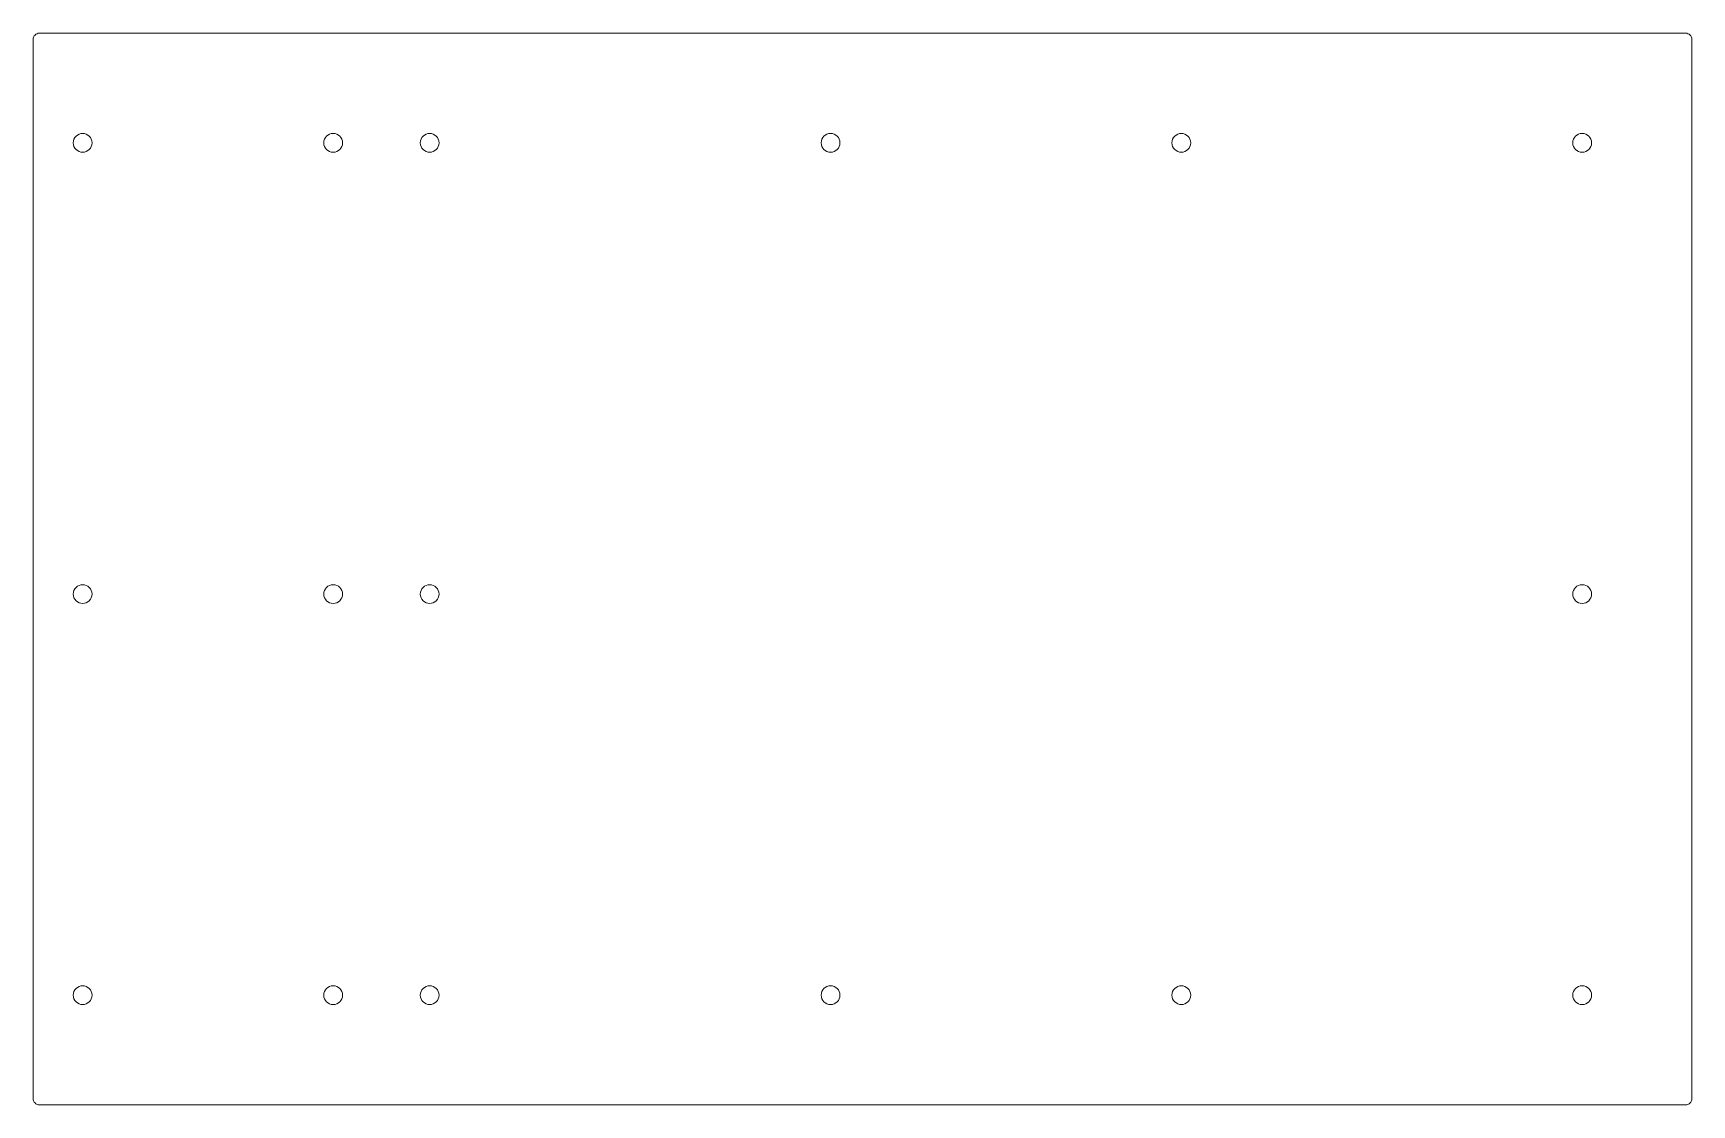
# Model space of a CAD drawing. Header units: inches. Extents: x -16.7 to 16.4, y -10.8 to 10.5.
import ezdxf

# ---------------------------------------------------------------- set-up
doc = ezdxf.new("R2010")
doc.units = ezdxf.units.IN
doc.header["$MEASUREMENT"] = 0
doc.layers.add('Layer 1', color=7, linetype='Continuous')

msp = doc.modelspace()

# ---------------------------------------------------------------- linework, layer by layer
at = {"layer": 'Layer 1', "lineweight": 15}
for points, knots in [([(-16.533, 10.545), (-16.566, 10.545), (-16.598, 10.532), (-16.621, 10.508), (-16.621, 10.508), (-16.645, 10.485), (-16.658, 10.453), (-16.658, 10.42)], [0, 0, 0, 0, 0.333333, 0.333333, 0.333333, 0.333333, 1, 1, 1, 1]), ([(16.442, 10.42), (16.442, 10.453), (16.429, 10.485), (16.406, 10.508), (16.406, 10.508), (16.382, 10.532), (16.35, 10.545), (16.317, 10.545)], [0, 0, 0, 0, 0.333333, 0.333333, 0.333333, 0.333333, 1, 1, 1, 1]), ([(-15.483, 8.358), (-15.483, 8.461), (-15.567, 8.545), (-15.67, 8.545), (-15.67, 8.545), (-15.774, 8.545), (-15.858, 8.461), (-15.858, 8.358), (-15.858, 8.358), (-15.858, 8.254), (-15.774, 8.17), (-15.67, 8.17), (-15.67, 8.17), (-15.567, 8.17), (-15.483, 8.254), (-15.483, 8.358)], [0, 0, 0, 0, 0.2, 0.2, 0.2, 0.2, 0.4, 0.4, 0.4, 0.4, 0.6, 0.6, 0.6, 0.6, 1, 1, 1, 1]), ([(-10.483, 8.358), (-10.483, 8.461), (-10.567, 8.545), (-10.67, 8.545), (-10.67, 8.545), (-10.774, 8.545), (-10.858, 8.461), (-10.858, 8.358), (-10.858, 8.358), (-10.858, 8.254), (-10.774, 8.17), (-10.67, 8.17), (-10.67, 8.17), (-10.567, 8.17), (-10.483, 8.254), (-10.483, 8.358)], [0, 0, 0, 0, 0.2, 0.2, 0.2, 0.2, 0.4, 0.4, 0.4, 0.4, 0.6, 0.6, 0.6, 0.6, 1, 1, 1, 1]), ([(-8.558, 8.358), (-8.558, 8.461), (-8.642, 8.545), (-8.745, 8.545), (-8.745, 8.545), (-8.849, 8.545), (-8.933, 8.461), (-8.933, 8.358), (-8.933, 8.358), (-8.933, 8.254), (-8.849, 8.17), (-8.745, 8.17), (-8.745, 8.17), (-8.642, 8.17), (-8.558, 8.254), (-8.558, 8.358)], [0, 0, 0, 0, 0.2, 0.2, 0.2, 0.2, 0.4, 0.4, 0.4, 0.4, 0.6, 0.6, 0.6, 0.6, 1, 1, 1, 1]), ([(-0.558, 8.358), (-0.558, 8.461), (-0.642, 8.545), (-0.745, 8.545), (-0.745, 8.545), (-0.849, 8.545), (-0.933, 8.461), (-0.933, 8.358), (-0.933, 8.358), (-0.933, 8.254), (-0.849, 8.17), (-0.745, 8.17), (-0.745, 8.17), (-0.642, 8.17), (-0.558, 8.254), (-0.558, 8.358)], [0, 0, 0, 0, 0.2, 0.2, 0.2, 0.2, 0.4, 0.4, 0.4, 0.4, 0.6, 0.6, 0.6, 0.6, 1, 1, 1, 1]), ([(6.442, 8.358), (6.442, 8.461), (6.358, 8.545), (6.255, 8.545), (6.255, 8.545), (6.151, 8.545), (6.067, 8.461), (6.067, 8.358), (6.067, 8.358), (6.067, 8.254), (6.151, 8.17), (6.255, 8.17), (6.255, 8.17), (6.358, 8.17), (6.442, 8.254), (6.442, 8.358)], [0, 0, 0, 0, 0.2, 0.2, 0.2, 0.2, 0.4, 0.4, 0.4, 0.4, 0.6, 0.6, 0.6, 0.6, 1, 1, 1, 1]), ([(14.442, 8.358), (14.442, 8.461), (14.358, 8.545), (14.255, 8.545), (14.255, 8.545), (14.151, 8.545), (14.067, 8.461), (14.067, 8.358), (14.067, 8.358), (14.067, 8.254), (14.151, 8.17), (14.255, 8.17), (14.255, 8.17), (14.358, 8.17), (14.442, 8.254), (14.442, 8.358)], [0, 0, 0, 0, 0.2, 0.2, 0.2, 0.2, 0.4, 0.4, 0.4, 0.4, 0.6, 0.6, 0.6, 0.6, 1, 1, 1, 1]), ([(-15.483, -0.642), (-15.483, -0.539), (-15.567, -0.455), (-15.67, -0.455), (-15.67, -0.455), (-15.774, -0.455), (-15.858, -0.539), (-15.858, -0.642), (-15.858, -0.642), (-15.858, -0.746), (-15.774, -0.83), (-15.67, -0.83), (-15.67, -0.83), (-15.567, -0.83), (-15.483, -0.746), (-15.483, -0.642)], [0, 0, 0, 0, 0.2, 0.2, 0.2, 0.2, 0.4, 0.4, 0.4, 0.4, 0.6, 0.6, 0.6, 0.6, 1, 1, 1, 1]), ([(-10.483, -0.642), (-10.483, -0.539), (-10.567, -0.455), (-10.67, -0.455), (-10.67, -0.455), (-10.774, -0.455), (-10.858, -0.539), (-10.858, -0.642), (-10.858, -0.642), (-10.858, -0.746), (-10.774, -0.83), (-10.67, -0.83), (-10.67, -0.83), (-10.567, -0.83), (-10.483, -0.746), (-10.483, -0.642)], [0, 0, 0, 0, 0.2, 0.2, 0.2, 0.2, 0.4, 0.4, 0.4, 0.4, 0.6, 0.6, 0.6, 0.6, 1, 1, 1, 1]), ([(-8.558, -0.642), (-8.558, -0.539), (-8.642, -0.455), (-8.745, -0.455), (-8.745, -0.455), (-8.849, -0.455), (-8.933, -0.539), (-8.933, -0.642), (-8.933, -0.642), (-8.933, -0.746), (-8.849, -0.83), (-8.745, -0.83), (-8.745, -0.83), (-8.642, -0.83), (-8.558, -0.746), (-8.558, -0.642)], [0, 0, 0, 0, 0.2, 0.2, 0.2, 0.2, 0.4, 0.4, 0.4, 0.4, 0.6, 0.6, 0.6, 0.6, 1, 1, 1, 1]), ([(14.442, -0.642), (14.442, -0.539), (14.358, -0.455), (14.255, -0.455), (14.255, -0.455), (14.151, -0.455), (14.067, -0.539), (14.067, -0.642), (14.067, -0.642), (14.067, -0.746), (14.151, -0.83), (14.255, -0.83), (14.255, -0.83), (14.358, -0.83), (14.442, -0.746), (14.442, -0.642)], [0, 0, 0, 0, 0.2, 0.2, 0.2, 0.2, 0.4, 0.4, 0.4, 0.4, 0.6, 0.6, 0.6, 0.6, 1, 1, 1, 1]), ([(-15.483, -8.642), (-15.483, -8.539), (-15.567, -8.455), (-15.67, -8.455), (-15.67, -8.455), (-15.774, -8.455), (-15.858, -8.539), (-15.858, -8.642), (-15.858, -8.642), (-15.858, -8.746), (-15.774, -8.83), (-15.67, -8.83), (-15.67, -8.83), (-15.567, -8.83), (-15.483, -8.746), (-15.483, -8.642)], [0, 0, 0, 0, 0.2, 0.2, 0.2, 0.2, 0.4, 0.4, 0.4, 0.4, 0.6, 0.6, 0.6, 0.6, 1, 1, 1, 1]), ([(-10.483, -8.642), (-10.483, -8.539), (-10.567, -8.455), (-10.67, -8.455), (-10.67, -8.455), (-10.774, -8.455), (-10.858, -8.539), (-10.858, -8.642), (-10.858, -8.642), (-10.858, -8.746), (-10.774, -8.83), (-10.67, -8.83), (-10.67, -8.83), (-10.567, -8.83), (-10.483, -8.746), (-10.483, -8.642)], [0, 0, 0, 0, 0.2, 0.2, 0.2, 0.2, 0.4, 0.4, 0.4, 0.4, 0.6, 0.6, 0.6, 0.6, 1, 1, 1, 1]), ([(-8.558, -8.642), (-8.558, -8.539), (-8.642, -8.455), (-8.745, -8.455), (-8.745, -8.455), (-8.849, -8.455), (-8.933, -8.539), (-8.933, -8.642), (-8.933, -8.642), (-8.933, -8.746), (-8.849, -8.83), (-8.745, -8.83), (-8.745, -8.83), (-8.642, -8.83), (-8.558, -8.746), (-8.558, -8.642)], [0, 0, 0, 0, 0.2, 0.2, 0.2, 0.2, 0.4, 0.4, 0.4, 0.4, 0.6, 0.6, 0.6, 0.6, 1, 1, 1, 1]), ([(-0.558, -8.642), (-0.558, -8.539), (-0.642, -8.455), (-0.745, -8.455), (-0.745, -8.455), (-0.849, -8.455), (-0.933, -8.539), (-0.933, -8.642), (-0.933, -8.642), (-0.933, -8.746), (-0.849, -8.83), (-0.745, -8.83), (-0.745, -8.83), (-0.642, -8.83), (-0.558, -8.746), (-0.558, -8.642)], [0, 0, 0, 0, 0.2, 0.2, 0.2, 0.2, 0.4, 0.4, 0.4, 0.4, 0.6, 0.6, 0.6, 0.6, 1, 1, 1, 1]), ([(6.442, -8.642), (6.442, -8.539), (6.358, -8.455), (6.255, -8.455), (6.255, -8.455), (6.151, -8.455), (6.067, -8.539), (6.067, -8.642), (6.067, -8.642), (6.067, -8.746), (6.151, -8.83), (6.255, -8.83), (6.255, -8.83), (6.358, -8.83), (6.442, -8.746), (6.442, -8.642)], [0, 0, 0, 0, 0.2, 0.2, 0.2, 0.2, 0.4, 0.4, 0.4, 0.4, 0.6, 0.6, 0.6, 0.6, 1, 1, 1, 1]), ([(14.442, -8.642), (14.442, -8.539), (14.358, -8.455), (14.255, -8.455), (14.255, -8.455), (14.151, -8.455), (14.067, -8.539), (14.067, -8.642), (14.067, -8.642), (14.067, -8.746), (14.151, -8.83), (14.255, -8.83), (14.255, -8.83), (14.358, -8.83), (14.442, -8.746), (14.442, -8.642)], [0, 0, 0, 0, 0.2, 0.2, 0.2, 0.2, 0.4, 0.4, 0.4, 0.4, 0.6, 0.6, 0.6, 0.6, 1, 1, 1, 1]), ([(-16.658, -10.705), (-16.658, -10.738), (-16.645, -10.77), (-16.621, -10.793), (-16.621, -10.793), (-16.598, -10.817), (-16.566, -10.83), (-16.533, -10.83)], [0, 0, 0, 0, 0.333333, 0.333333, 0.333333, 0.333333, 1, 1, 1, 1]), ([(16.317, -10.83), (16.35, -10.83), (16.382, -10.817), (16.406, -10.793), (16.406, -10.793), (16.429, -10.77), (16.442, -10.738), (16.442, -10.705)], [0, 0, 0, 0, 0.333333, 0.333333, 0.333333, 0.333333, 1, 1, 1, 1])]:
    msp.add_open_spline(points, degree=3, knots=knots, dxfattribs=at)
for points in [[(-16.658, 10.42), (-16.658, 10.42), (-16.658, -10.705), (-16.658, -10.705)], [(16.317, 10.545), (16.317, 10.545), (-16.533, 10.545), (-16.533, 10.545)], [(16.442, -10.705), (16.442, -10.705), (16.442, 10.42), (16.442, 10.42)], [(-16.533, -10.83), (-16.533, -10.83), (16.317, -10.83), (16.317, -10.83)]]:
    msp.add_open_spline(points, degree=3, dxfattribs=at)

doc.saveas('drawing.dxf')
